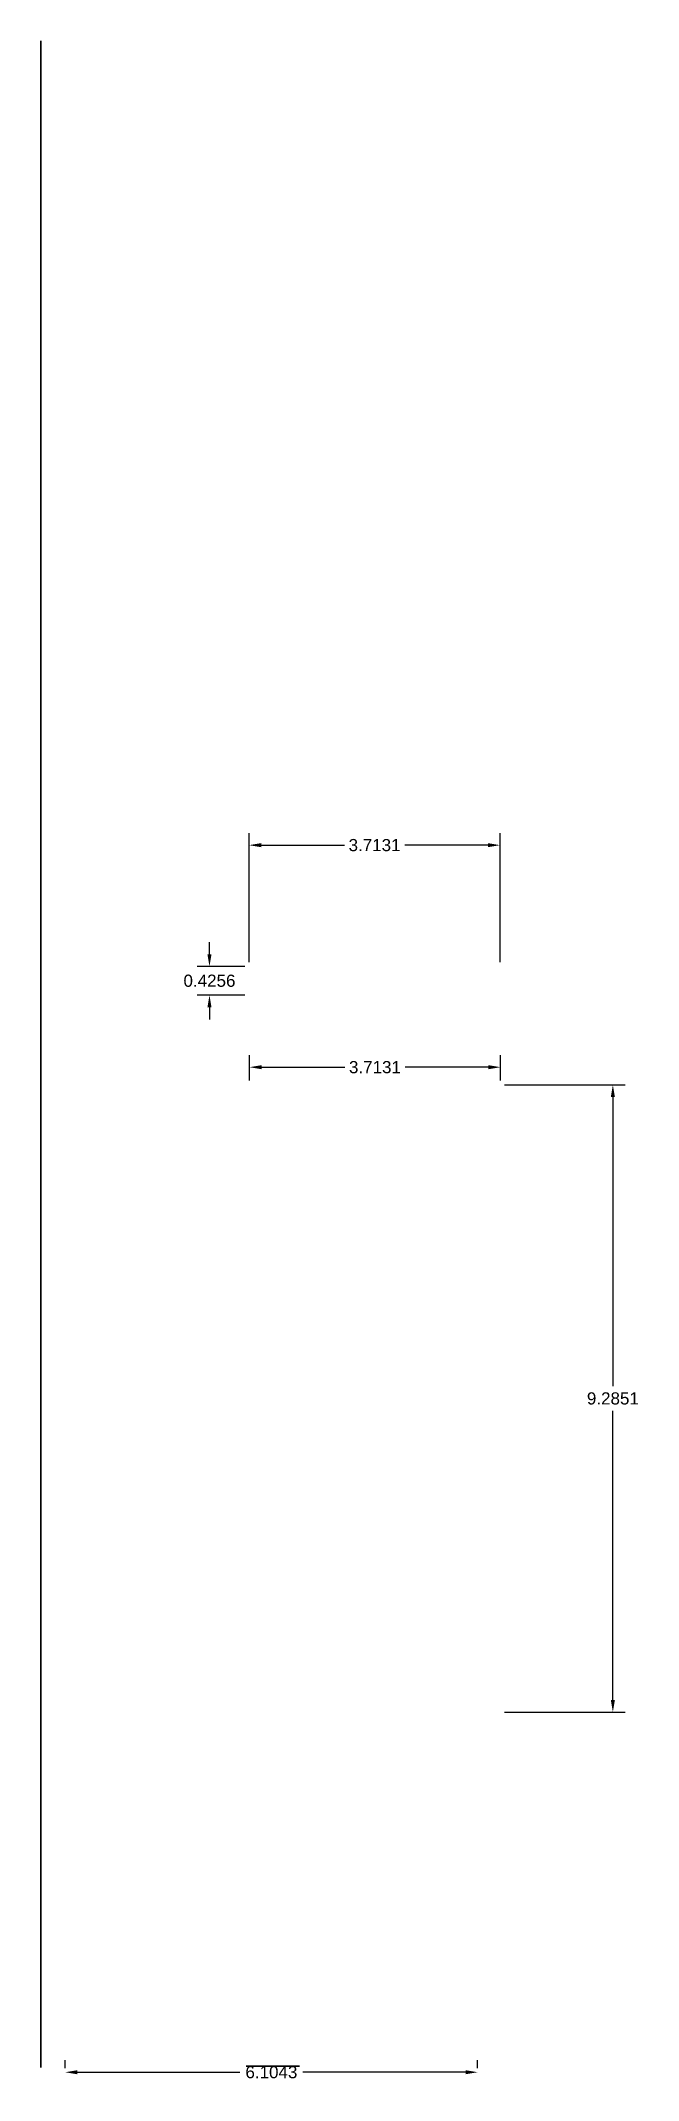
# Model space of a CAD drawing. Header units: inches. Extents: x -0.5 to 8.3, y -0.2 to 29.9.
import ezdxf

# ---------------------------------------------------------------- set-up
doc = ezdxf.new("R2010")
doc.units = ezdxf.units.IN
doc.header["$MEASUREMENT"] = 0
doc.layers.get('0').update_dxf_attribs({"true_color": 0xc2ced6})
doc.styles.get("Standard").update_dxf_attribs({"font": 'Arial.ttf'})
doc.dimstyles.get("Standard").update_dxf_attribs({"dimtxt": 0.18, "dimasz": 0.18, "dimexe": 0.18, "dimexo": 0.0625, "dimgap": 0.09, "dimtad": 0, "dimtih": 1, "dimtoh": 1, "dimdec": 4, "dimzin": 0, "dimdsep": 46, "dimtxsty": 'Standard', "dimcen": 0.09, "dimadec": 0, "dimazin": 0, "dimtfac": 1, "dimtdec": 4, "dimtofl": 0, "dimtmove": 0, "dimatfit": 3, "dimfxl": 1, "dimtolj": 1, "dimtzin": 0, "dimarcsym": 0})

# ---------------------------------------------------------------- blocks, each defined once
blk = doc.blocks.new('*D3')
at = {"color": 0, "lineweight": -2, "transparency": 16777216}
for p, q in [((-0.1552067743706125, -0.05772037497147409), (-0.1552067743706125, 0.05977962502852591)), ((5.94909072985424, -0.05772037497147409), (5.94909072985424, 0.05977962502852591)), ((0.02479322562938752, -0.1202203749714741), (2.4312257430897, -0.1202203749714741)), ((5.76909072985424, -0.1202203749714741), (3.362658212393929, -0.1202203749714741))]:
    blk.add_line(p, q, dxfattribs=at)
at = {"color": 0, "transparency": 16777216}
for points in [[(0.02479322562938752, -0.09022037497147409), (0.02479322562938752, -0.1502203749714741), (-0.1552067743706125, -0.1202203749714741)], [(5.76909072985424, -0.09022037497147409), (5.76909072985424, -0.1502203749714741), (5.94909072985424, -0.1202203749714741)]]:
    blk.add_solid(points, dxfattribs=at)
at = {"layer": 'Defpoints', "color": 0, "transparency": 16777216}
for p in [(-0.1552067743706125, -0.1202203749714741, 2.630147387679826), (5.94909072985424, -0.1202203749714741, 2.630147387679826), (5.94909072985424, -0.1202203749714741)]:
    blk.add_point(p, dxfattribs=at)
at = {"color": 0, "transparency": 16777216, "insert": (2.896941977741814, -0.1202203749714741), "char_height": 0.18, "attachment_point": 5}
blk.add_mtext('\\A1;6.1043', dxfattribs=at)
blk = doc.blocks.new('*D5')
at = {"color": 0, "lineweight": -2, "transparency": 16777216}
for p, q in [((-0.1552067743706125, -0.05772037497147409), (-0.1552067743706125, 0.05977962502852591)), ((5.94909072985424, -0.05772037497147409), (5.94909072985424, 0.05977962502852591)), ((0.02479322562938752, -0.1202203749714741), (2.4312257430897, -0.1202203749714741)), ((5.76909072985424, -0.1202203749714741), (3.362658212393929, -0.1202203749714741))]:
    blk.add_line(p, q, dxfattribs=at)
at = {"color": 0, "transparency": 16777216}
for points in [[(0.02479322562938752, -0.09022037497147409), (0.02479322562938752, -0.1502203749714741), (-0.1552067743706125, -0.1202203749714741)], [(5.76909072985424, -0.09022037497147409), (5.76909072985424, -0.1502203749714741), (5.94909072985424, -0.1202203749714741)]]:
    blk.add_solid(points, dxfattribs=at)
at = {"layer": 'Defpoints', "color": 0, "transparency": 16777216}
for p in [(-0.1552067743706125, -0.1202203749714741, 2.989283373368305), (5.94909072985424, -0.1202203749714741, 2.989283373368305), (5.94909072985424, -0.1202203749714741)]:
    blk.add_point(p, dxfattribs=at)
at = {"color": 0, "transparency": 16777216, "insert": (2.896941977741814, -0.1202203749714741), "char_height": 0.18, "attachment_point": 5}
blk.add_mtext('\\A1;6.1043', dxfattribs=at)
blk = doc.blocks.new('*D7')
at = {"color": 0, "lineweight": -2, "transparency": 16777216}
for p, q in [((2.572570107339025, 14.5558202530338), (2.572570107339025, 14.93377169142147)), ((6.28567018513982, 14.5558202530338), (6.28567018513982, 14.93377169142147)), ((2.752570107339026, 14.75377169142148), (3.983049204902451, 14.75377169142148)), ((6.10567018513982, 14.75377169142148), (4.875191087576394, 14.75377169142148))]:
    blk.add_line(p, q, dxfattribs=at)
at = {"color": 0, "transparency": 16777216}
for points in [[(2.752570107339026, 14.78377169142147), (2.752570107339026, 14.72377169142148), (2.572570107339025, 14.75377169142148)], [(6.10567018513982, 14.78377169142147), (6.10567018513982, 14.72377169142148), (6.28567018513982, 14.75377169142148)]]:
    blk.add_solid(points, dxfattribs=at)
at = {"layer": 'Defpoints', "color": 0, "transparency": 16777216}
for p in [(2.572570107339025, 14.75377169142148), (2.572570107339025, 14.4933202530338), (6.28567018513982, 14.4933202530338, 0.5)]:
    blk.add_point(p, dxfattribs=at)
at = {"color": 0, "transparency": 16777216, "insert": (4.429120146239423, 14.75377169142148), "char_height": 0.18, "attachment_point": 5}
blk.add_mtext('\\A1;3.7131', dxfattribs=at)
blk = doc.blocks.new('*D8')
at = {"color": 0, "lineweight": -2, "transparency": 16777216}
for p, q in [((6.34817018513982, 14.4933202530338), (8.130002429184035, 14.4933202530338)), ((7.950002429184035, 14.3133202530338), (7.950002429184034, 10.03200331261619)), ((7.950002429184032, 5.388230710534183), (7.950002429184033, 9.669547650951795)), ((6.348170185139814, 5.208230710534183), (8.130002429184033, 5.208230710534183))]:
    blk.add_line(p, q, dxfattribs=at)
at = {"color": 0, "transparency": 16777216}
for points in [[(7.920002429184034, 14.3133202530338), (7.980002429184035, 14.3133202530338), (7.950002429184035, 14.4933202530338)], [(7.920002429184032, 5.388230710534183), (7.980002429184032, 5.388230710534183), (7.950002429184032, 5.208230710534183)]]:
    blk.add_solid(points, dxfattribs=at)
at = {"layer": 'Defpoints', "color": 0, "transparency": 16777216}
for p in [(6.28567018513982, 14.4933202530338), (7.950002429184035, 14.4933202530338), (6.285670185139814, 5.208230710534183)]:
    blk.add_point(p, dxfattribs=at)
at = {"color": 0, "transparency": 16777216, "insert": (7.950002429184032, 9.850775481783993), "char_height": 0.18, "attachment_point": 5}
blk.add_mtext('\\A1;9.2851', dxfattribs=at)
blk = doc.blocks.new('*D30')
at = {"color": 0, "lineweight": -2, "transparency": 16777216}
for p, q in [((2.566815705817937, 16.30794376226896), (2.566815705817937, 18.21985420643466)), ((6.279955000220585, 16.30794376226896), (6.279955000220585, 18.21985420643466)), ((2.746815705817937, 18.03985420643466), (3.97731441168229, 18.03985420643466)), ((6.099955000220585, 18.03985420643466), (4.869456294356233, 18.03985420643466))]:
    blk.add_line(p, q, dxfattribs=at)
at = {"color": 0, "transparency": 16777216}
for points in [[(2.746815705817937, 18.06985420643467), (2.746815705817937, 18.00985420643466), (2.566815705817937, 18.03985420643466)], [(6.099955000220585, 18.06985420643467), (6.099955000220585, 18.00985420643466), (6.279955000220585, 18.03985420643466)]]:
    blk.add_solid(points, dxfattribs=at)
at = {"layer": 'Defpoints', "color": 0, "transparency": 16777216}
for p in [(2.566815705817937, 18.03985420643466), (2.566815705817937, 16.24544376226896), (6.279955000220585, 16.24544376226896)]:
    blk.add_point(p, dxfattribs=at)
at = {"color": 0, "transparency": 16777216, "insert": (4.423385353019262, 18.03985420643466), "char_height": 0.18, "attachment_point": 5}
blk.add_mtext('\\A1;3.7131', dxfattribs=at)
blk = doc.blocks.new('*D31')
at = {"color": 0, "lineweight": -2, "transparency": 16777216}
for p, q in [((1.980245509652101, 16.42544376226896), (1.980245509652101, 16.60544376226896)), ((2.504315705817938, 16.24544376226896), (1.800245509652101, 16.24544376226896)), ((2.504315705817935, 15.8198147742082), (1.800245509652101, 15.8198147742082)), ((1.980245509652101, 15.6398147742082), (1.980245509652101, 15.4598147742082))]:
    blk.add_line(p, q, dxfattribs=at)
at = {"color": 0, "transparency": 16777216}
for points in [[(1.950245509652101, 16.42544376226896), (2.010245509652101, 16.42544376226896), (1.980245509652101, 16.24544376226896)], [(1.950245509652101, 15.6398147742082), (2.010245509652101, 15.6398147742082), (1.980245509652101, 15.8198147742082)]]:
    blk.add_solid(points, dxfattribs=at)
at = {"layer": 'Defpoints', "color": 0, "transparency": 16777216}
for p in [(2.566815705817938, 16.24544376226896), (1.980245509652101, 15.8198147742082), (2.566815705817935, 15.8198147742082)]:
    blk.add_point(p, dxfattribs=at)
at = {"color": 0, "transparency": 16777216, "insert": (1.980245509652098, 16.03262926823858), "char_height": 0.18, "attachment_point": 5}
blk.add_mtext('\\A1;0.4256', dxfattribs=at)

msp = doc.modelspace()

# ---------------------------------------------------------------- linework, layer by layer
for points in [[(-0.5159463882446289, -0.05038472879355815), (-0.5159463882446289, 0.04140408923636762), (-0.5159463882446289, 29.94436854056796), (-0.5159463882446289, 29.85257972253804)], [(2.521225743089699, -0.02899254413927764), (3.314894137535731, -0.02899254413927764), (3.314894137535731, -0.02899254413928709), (2.521225743089699, -0.02899254413928709)]]:
    msp.add_lwpolyline(points, close=True)

# ---------------------------------------------------------------- dimensions: what is measured, and where the dimension line sits
for base, p1, p2, picture, middle in [((2.566815705817937, 18.03985420643466), (6.279955000220585, 16.24544376226896), (2.566815705817937, 16.24544376226896), '*D30', (4.423385353019262, 18.03985420643466)), ((2.572570107339025, 14.75377169142148), (6.28567018513982, 14.4933202530338, 0.5), (2.572570107339025, 14.4933202530338), '*D7', (4.429120146239423, 14.75377169142148)), ((5.94909072985424, -0.1202203749714741), (-0.1552067743706125, -0.1202203749714741, 2.630147387679826), (5.94909072985424, -0.1202203749714741, 2.630147387679826), '*D3', (2.896941977741814, -0.1202203749714741)), ((5.94909072985424, -0.1202203749714741), (-0.1552067743706125, -0.1202203749714741, 2.989283373368305), (5.94909072985424, -0.1202203749714741, 2.989283373368305), '*D5', (2.896941977741814, -0.1202203749714741))]:
    dim = msp.add_linear_dim(base=base, p1=p1, p2=p2, dimstyle='Standard')
    dim.commit()
    dim.dimension.update_dxf_attribs({"geometry": picture, "text_midpoint": middle})
for base, p1, p2, picture, middle in [((1.980245509652101, 15.8198147742082), (2.566815705817938, 16.24544376226896), (2.566815705817935, 15.8198147742082), '*D31', (1.980245509652098, 16.03262926823858)), ((7.950002429184035, 14.4933202530338), (6.285670185139814, 5.208230710534183), (6.28567018513982, 14.4933202530338), '*D8', (7.950002429184032, 9.850775481783993))]:
    dim = msp.add_linear_dim(base=base, p1=p1, p2=p2, angle=90, dimstyle='Standard')
    dim.commit()
    dim.dimension.update_dxf_attribs({"geometry": picture, "text_midpoint": middle})

doc.saveas('drawing.dxf')
